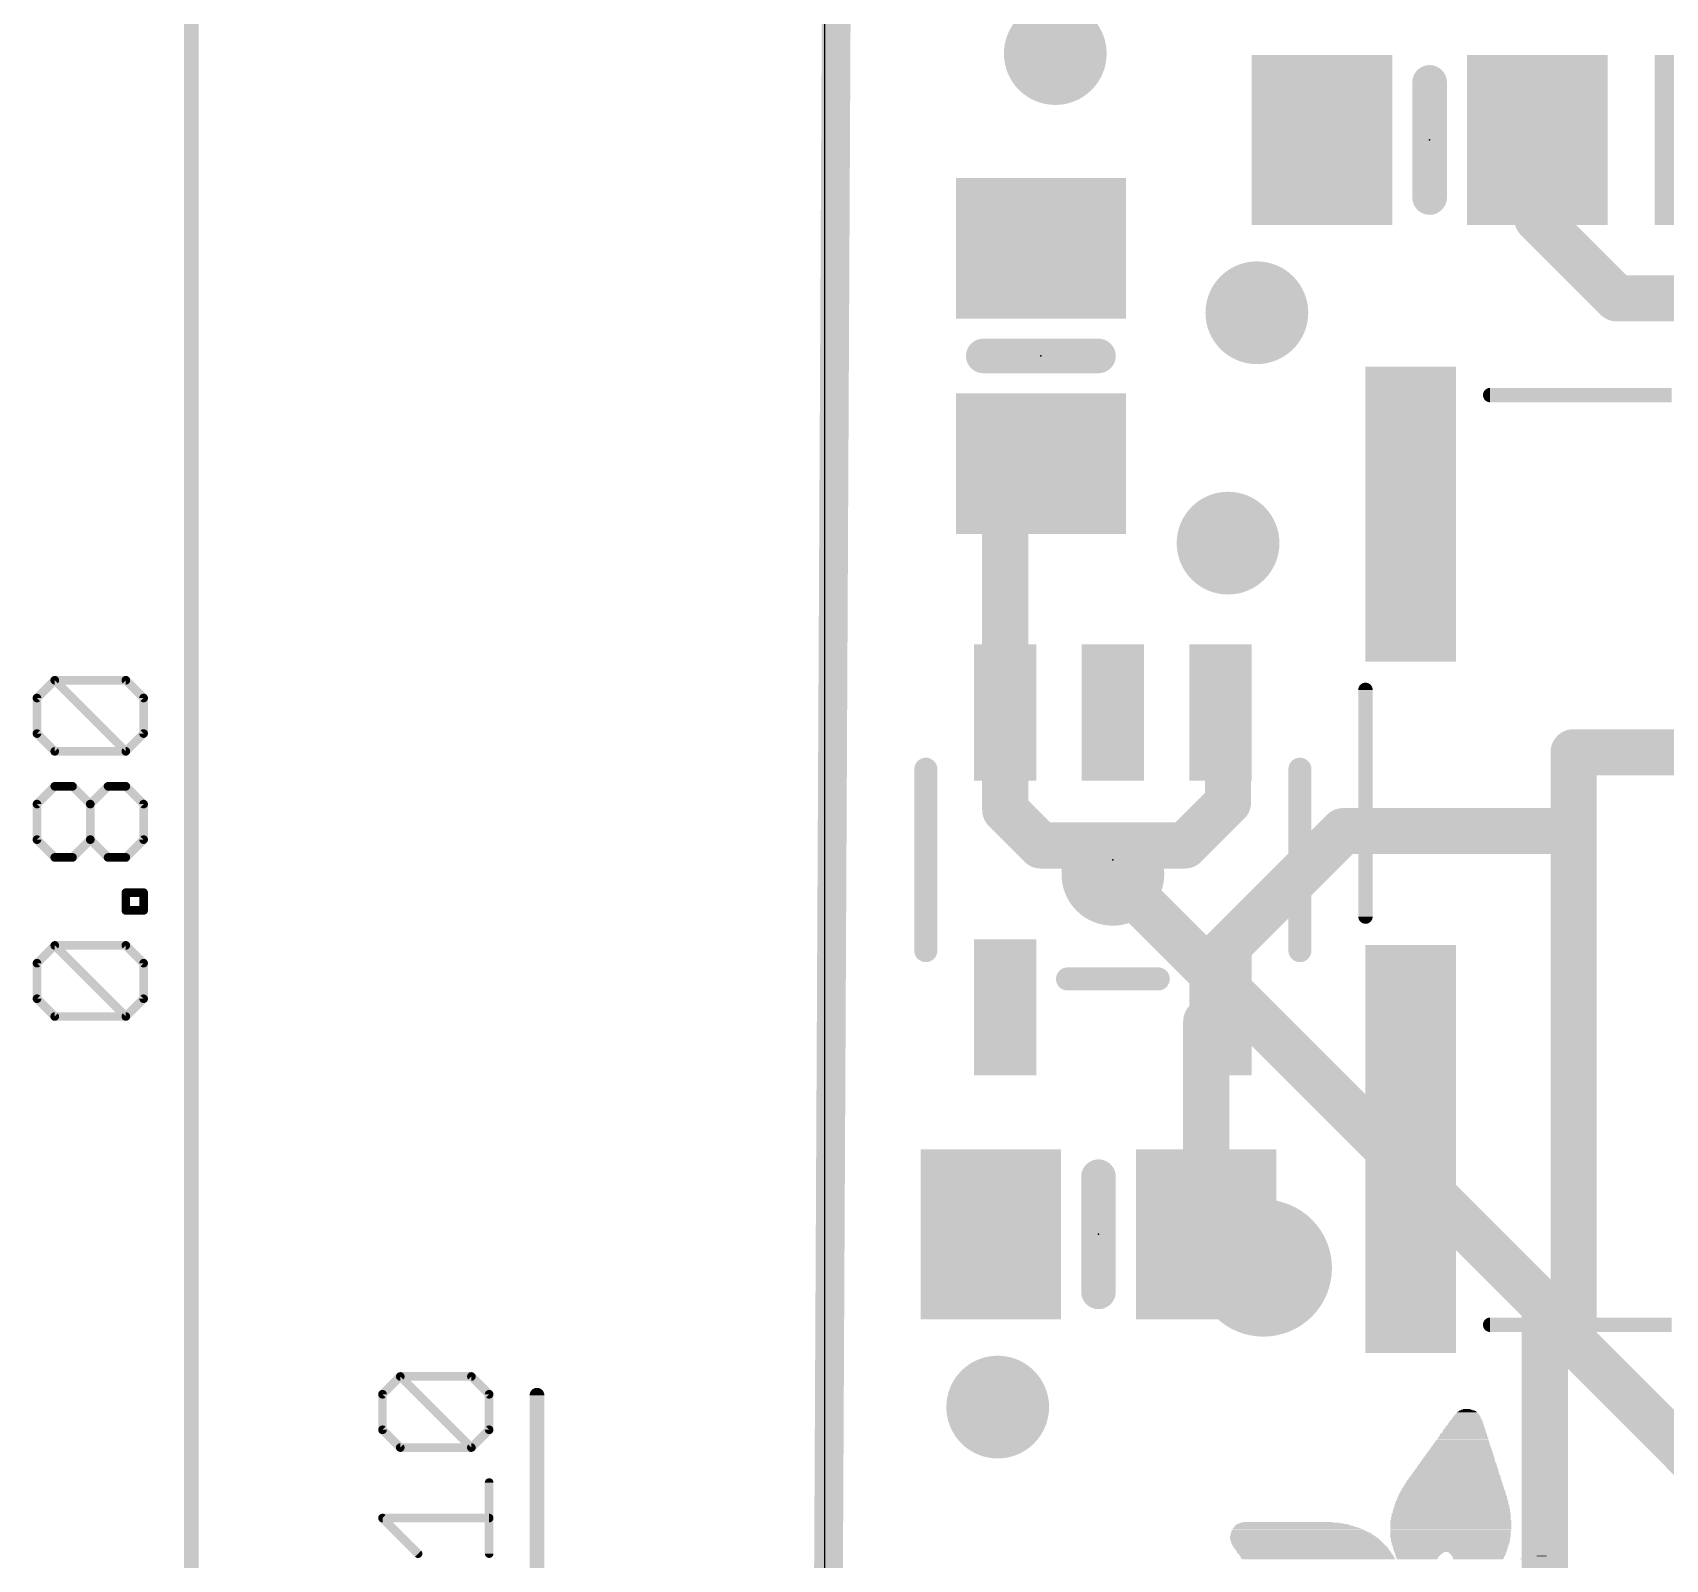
# Model space of a CAD drawing. Extents: x -11.3 to 33.8, y -5.3 to 37.8.
# Drawn here: x -6.99 to 7.41, y 6.53 to 20 of the extents above; entities that cross this region are included whole.
import ezdxf

# ---------------------------------------------------------------- set-up
doc = ezdxf.new("R2010")
doc.units = 0
for name, color, linetype in [('1', 12, 'CONTINUOUS'), ('16', 132, 'CONTINUOUS'), ('18', 110, 'CONTINUOUS'), ('20', 53, 'CONTINUOUS'), ('21', 40, 'CONTINUOUS'), ('23', 53, 'CONTINUOUS')]:
    doc.layers.add(name, color=color, linetype=linetype)

# ---------------------------------------------------------------- blocks, each defined once
blk = doc.blocks.new('RECT')
blk.add_solid([(-0.5, -0.5), (0.5, -0.5), (-0.5, 0.5), (0.5, 0.5)])
blk = doc.blocks.new('ROUNDV')
at = {"const_width": 0.5}
blk.add_lwpolyline([(0, -0.25, 1), (0, 0.25, 1), (0, -0.25)], format="xyb", dxfattribs=at)

msp = doc.modelspace()

# ---------------------------------------------------------------- linework, layer by layer
at = {"layer": '1'}
for points, const_width in [([(0, 0), (0.127, 25.781)], 0.254), ([(6.284, 19.05), (6.284, 18.354)], 0.4064), ([(6.284, 18.354), (6.985, 17.653)], 0.4064), ([(6.985, 17.653), (9.017, 17.653)], 0.4064), ([(1.59, 15.88), (1.905, 16.195)], 0.4064), ([(1.59, 14.0001), (1.59, 15.88)], 0.4064), ([(1.59, 14.0001), (1.59, 13.142)], 0.4064), ([(3.556, 13.9341), (3.49, 14.0001)], 0.4064), ([(3.556, 13.208), (3.556, 13.9341)], 0.4064), ([(6.604, 13.65), (7.94, 13.65)], 0.4064), ([(6.604, 12.954), (6.604, 13.65)], 0.4064), ([(3.175, 12.827), (3.556, 13.208)], 0.4064), ([(1.59, 13.142), (1.905, 12.827)], 0.4064), ([(3.49, 11.872), (4.572, 12.954)], 0.4064), ([(4.572, 12.954), (6.604, 12.954)], 0.4064), ([(6.604, 8.448), (6.604, 12.954)], 0.4064), ([(1.905, 12.827), (2.794, 12.827)], 0.4064), ([(2.794, 12.827), (2.54, 12.573)], 0.4064), ([(3.175, 12.827), (2.794, 12.827)], 0.4064), ([(3.49, 11.3999), (3.49, 11.872)], 0.4064), ([(3.49, 11.3999), (3.363, 11.2729)], 0.4064), ([(3.363, 11.2729), (3.363, 9.398)], 0.4064), ([(8.194, 6.858), (6.604, 8.448)], 0.4064)]:
    msp.add_lwpolyline(points, dxfattribs=dict(at, const_width=const_width))
at = {"layer": '1', "const_width": 0.2032}
for points in [[(6.3856, 19.05, 1), (6.1824, 19.05)], [(6.1824, 18.354, 1), (6.3856, 18.354)], [(6.3558, 18.4258, 1), (6.2122, 18.2822)], [(6.985, 17.7546, 1), (6.985, 17.5514)], [(6.9132, 17.5812, 1), (7.0568, 17.7248)], [(1.9768, 16.1232, 1), (1.8332, 16.2668)], [(1.6916, 15.88, 1), (1.4884, 15.88)], [(1.5182, 15.9518, 1), (1.6618, 15.8082)], [(1.6916, 14.0001, 1), (1.4884, 14.0001)], [(3.5618, 14.0719, 1), (3.4182, 13.9283)], [(3.6576, 13.9341, 1), (3.4544, 13.9341)], [(1.4884, 14.0001, 1), (1.6916, 14.0001)], [(3.4842, 13.8623, 1), (3.6278, 14.0059)], [(6.604, 13.7516, 1), (6.604, 13.5484)], [(6.7056, 13.65, 1), (6.5024, 13.65)], [(3.6278, 13.1362, 1), (3.4842, 13.2798)], [(1.6618, 13.2138, 1), (1.5182, 13.0702)], [(3.4544, 13.208, 1), (3.6576, 13.208)], [(1.4884, 13.142, 1), (1.6916, 13.142)], [(4.572, 13.0556, 1), (4.572, 12.8524)], [(4.6438, 12.8822, 1), (4.5002, 13.0258)], [(6.7056, 12.954, 1), (6.5024, 12.954)], [(6.604, 12.8524, 1), (6.604, 13.0556)], [(1.905, 12.9286, 1), (1.905, 12.7254)], [(1.8332, 12.7552, 1), (1.9768, 12.8988)], [(2.794, 12.9286, 1), (2.794, 12.7254)], [(2.8658, 12.7552, 1), (2.7222, 12.8988)], [(2.794, 12.7254, 1), (2.794, 12.9286)], [(3.1032, 12.8988, 1), (3.2468, 12.7552)], [(3.175, 12.7254, 1), (3.175, 12.9286)], [(6.5024, 12.954, 1), (6.7056, 12.954)], [(2.4682, 12.6448, 1), (2.6118, 12.5012)], [(3.5916, 11.872, 1), (3.3884, 11.872)], [(3.4182, 11.9438, 1), (3.5618, 11.8002)], [(3.5618, 11.3281, 1), (3.4182, 11.4717)], [(3.4646, 11.2729, 1), (3.2614, 11.2729)], [(3.2912, 11.3447, 1), (3.4348, 11.2011)], [(3.3884, 11.3999, 1), (3.5916, 11.3999)], [(3.2614, 9.398, 1), (3.4646, 9.398)], [(6.6758, 8.5198, 1), (6.5322, 8.3762)], [(6.5024, 8.448, 1), (6.7056, 8.448)]]:
    msp.add_lwpolyline(points, format="xyb", dxfattribs=at)
at = {"layer": '16'}
for points, const_width in [([(0, 0), (0.127, 25.781)], 0.254), ([(2.54, 12.573), (6.35, 8.763)], 0.4064), ([(6.35, 8.763), (6.35, 2.54)], 0.4064)]:
    msp.add_lwpolyline(points, dxfattribs=dict(at, const_width=const_width))
at = {"layer": '16', "const_width": 0.2032}
for points in [[(2.6118, 12.6448, 1), (2.4682, 12.5012)], [(6.4516, 8.763, 1), (6.2484, 8.763)], [(6.2782, 8.6912, 1), (6.4218, 8.8348)]]:
    msp.add_lwpolyline(points, format="xyb", dxfattribs=at)
at = {"layer": '20'}
msp.add_line((0, 2.54), (0, 22.86), dxfattribs=at)
for points, const_width in [([(-5.588, 2.605), (-5.588, 22.795)], 0.13), ([(-6.9507, 14.128), (-6.7939, 14.2848)], 0.0762), ([(-6.7939, 14.2848), (-6.1669, 14.2848)], 0.0762), ([(-6.1669, 13.6577), (-6.7939, 14.2848)], 0.0762), ([(-6.1669, 14.2848), (-6.0101, 14.128)], 0.0762), ([(-6.9507, 13.8145), (-6.9507, 14.128)], 0.0762), ([(-6.0101, 14.128), (-6.0101, 13.8145)], 0.0762), ([(-6.7939, 13.6577), (-6.9507, 13.8145)], 0.0762), ([(-6.0101, 13.8145), (-6.1669, 13.6577)], 0.0762), ([(-6.1669, 13.6577), (-6.7939, 13.6577)], 0.0762), ([(-6.9507, 13.1925), (-6.7939, 13.3492)], 0.0762), ([(-6.7939, 13.3492), (-6.6372, 13.3492)], 0.0762), ([(-6.6372, 13.3492), (-6.4804, 13.1925)], 0.0762), ([(-6.4804, 13.1925), (-6.3236, 13.3492)], 0.0762), ([(-6.3236, 13.3492), (-6.1669, 13.3492)], 0.0762), ([(-6.1669, 13.3492), (-6.0101, 13.1925)], 0.0762), ([(-6.9507, 12.8789), (-6.9507, 13.1925)], 0.0762), ([(-6.4804, 12.8789), (-6.4804, 13.1925)], 0.0762), ([(-6.0101, 13.1925), (-6.0101, 12.8789)], 0.0762), ([(-6.7939, 12.7222), (-6.9507, 12.8789)], 0.0762), ([(-6.4804, 12.8789), (-6.6372, 12.7222)], 0.0762), ([(-6.3236, 12.7222), (-6.4804, 12.8789)], 0.0762), ([(-6.0101, 12.8789), (-6.1669, 12.7222)], 0.0762), ([(-6.6372, 12.7222), (-6.7939, 12.7222)], 0.0762), ([(-6.1669, 12.7222), (-6.3236, 12.7222)], 0.0762), ([(-6.1669, 12.2544), (-6.1669, 12.4112)], 0.0762), ([(-6.1669, 12.4112), (-6.0101, 12.4112)], 0.0762), ([(-6.0101, 12.4112), (-6.0101, 12.2544)], 0.0762), ([(-6.0101, 12.2544), (-6.1669, 12.2544)], 0.0762), ([(-6.9507, 11.7892), (-6.7939, 11.946)], 0.0762), ([(-6.7939, 11.946), (-6.1669, 11.946)], 0.0762), ([(-6.1669, 11.3189), (-6.7939, 11.946)], 0.0762), ([(-6.1669, 11.946), (-6.0101, 11.7892)], 0.0762), ([(-6.9507, 11.4757), (-6.9507, 11.7892)], 0.0762), ([(-6.0101, 11.7892), (-6.0101, 11.4757)], 0.0762), ([(-6.7939, 11.3189), (-6.9507, 11.4757)], 0.0762), ([(-6.0101, 11.4757), (-6.1669, 11.3189)], 0.0762), ([(-6.1669, 11.3189), (-6.7939, 11.3189)], 0.0762), ([(-3.9027, 7.9872), (-3.7459, 8.144)], 0.0762), ([(-3.7459, 8.144), (-3.1189, 8.144)], 0.0762), ([(-3.1189, 7.5169), (-3.7459, 8.144)], 0.0762), ([(-3.1189, 8.144), (-2.9621, 7.9872)], 0.0762), ([(-3.9027, 7.6737), (-3.9027, 7.9872)], 0.0762), ([(-2.9621, 7.9872), (-2.9621, 7.6737)], 0.0762), ([(-2.54, 2.605), (-2.54, 7.9784)], 0.13), ([(-3.7459, 7.5169), (-3.9027, 7.6737)], 0.0762), ([(-2.9621, 7.6737), (-3.1189, 7.5169)], 0.0762), ([(-3.1189, 7.5169), (-3.7459, 7.5169)], 0.0762), ([(-2.9621, 6.5814), (-2.9621, 7.2084)], 0.0762), ([(-3.5892, 6.5814), (-3.9027, 6.8949)], 0.0762), ([(-3.9027, 6.8949), (-2.9621, 6.8949)], 0.0762)]:
    msp.add_lwpolyline(points, dxfattribs=dict(at, const_width=const_width))
for points, const_width in [([(-6.7939, 14.3038, 1), (-6.7939, 14.2657)], 0.0381), ([(-6.7805, 14.2982, 1), (-6.8074, 14.2713)], 0.0381), ([(-6.7805, 14.2713, 1), (-6.8074, 14.2982)], 0.0381), ([(-6.1534, 14.2982, 1), (-6.1803, 14.2713)], 0.0381), ([(-6.1669, 14.2657, 1), (-6.1669, 14.3038)], 0.0381), ([(-6.9317, 14.128, 1), (-6.9698, 14.128)], 0.0381), ([(-6.9642, 14.1415, 1), (-6.9372, 14.1145)], 0.0381), ([(-5.9911, 14.128, 1), (-6.0292, 14.128)], 0.0381), ([(-6.0236, 14.1145, 1), (-5.9966, 14.1415)], 0.0381), ([(-6.9698, 13.8145, 1), (-6.9317, 13.8145)], 0.0381), ([(-6.9372, 13.8279, 1), (-6.9642, 13.801)], 0.0381), ([(-6.0292, 13.8145, 1), (-5.9911, 13.8145)], 0.0381), ([(-5.9966, 13.801, 1), (-6.0236, 13.8279)], 0.0381), ([(-6.7939, 13.6767, 1), (-6.7939, 13.6386)], 0.0381), ([(-6.8074, 13.6442, 1), (-6.7805, 13.6712)], 0.0381), ([(-6.1803, 13.6712, 1), (-6.1534, 13.6442)], 0.0381), ([(-6.1803, 13.6442, 1), (-6.1534, 13.6712)], 0.0381), ([(-6.1669, 13.6386, 1), (-6.1669, 13.6767)], 0.0381), ([(-6.7939, 13.3683, 1), (-6.7939, 13.3302)], 0.0381), ([(-6.7805, 13.3358, 1), (-6.8074, 13.3627)], 0.0381), ([(-6.6237, 13.3627, 1), (-6.6506, 13.3358)], 0.0381), ([(-6.6372, 13.3302, 1), (-6.6372, 13.3683)], 0.0381), ([(-6.3236, 13.3683, 1), (-6.3236, 13.3302)], 0.0381), ([(-6.3102, 13.3358, 1), (-6.3371, 13.3627)], 0.0381), ([(-6.1534, 13.3627, 1), (-6.1803, 13.3358)], 0.0381), ([(-6.1669, 13.3302, 1), (-6.1669, 13.3683)], 0.0381), ([(-6.9317, 13.1925, 1), (-6.9698, 13.1925)], 0.0381), ([(-6.9642, 13.2059, 1), (-6.9372, 13.179)], 0.0381), ([(-6.4614, 13.1925, 1), (-6.4995, 13.1925)], 0.0381), ([(-6.4939, 13.2059, 1), (-6.4669, 13.179)], 0.0381), ([(-6.4939, 13.179, 1), (-6.4669, 13.2059)], 0.0381), ([(-5.9911, 13.1925, 1), (-6.0292, 13.1925)], 0.0381), ([(-6.0236, 13.179, 1), (-5.9966, 13.2059)], 0.0381), ([(-6.9698, 12.8789, 1), (-6.9317, 12.8789)], 0.0381), ([(-6.9372, 12.8924, 1), (-6.9642, 12.8655)], 0.0381), ([(-6.4995, 12.8789, 1), (-6.4614, 12.8789)], 0.0381), ([(-6.4669, 12.8924, 1), (-6.4939, 12.8655)], 0.0381), ([(-6.4669, 12.8655, 1), (-6.4939, 12.8924)], 0.0381), ([(-6.0292, 12.8789, 1), (-5.9911, 12.8789)], 0.0381), ([(-5.9966, 12.8655, 1), (-6.0236, 12.8924)], 0.0381), ([(-6.7939, 12.7412, 1), (-6.7939, 12.7031)], 0.0381), ([(-6.8074, 12.7087, 1), (-6.7805, 12.7356)], 0.0381), ([(-6.6506, 12.7356, 1), (-6.6237, 12.7087)], 0.0381), ([(-6.6372, 12.7031, 1), (-6.6372, 12.7412)], 0.0381), ([(-6.3236, 12.7412, 1), (-6.3236, 12.7031)], 0.0381), ([(-6.3371, 12.7087, 1), (-6.3102, 12.7356)], 0.0381), ([(-6.1803, 12.7356, 1), (-6.1534, 12.7087)], 0.0381), ([(-6.1669, 12.7031, 1), (-6.1669, 12.7412)], 0.0381), ([(-6.1478, 12.4112, 1), (-6.1859, 12.4112)], 0.0381), ([(-6.1669, 12.4302, 1), (-6.1669, 12.3921)], 0.0381), ([(-5.9911, 12.4112, 1), (-6.0292, 12.4112)], 0.0381), ([(-6.0101, 12.3921, 1), (-6.0101, 12.4302)], 0.0381), ([(-6.1669, 12.2735, 1), (-6.1669, 12.2354)], 0.0381), ([(-6.1859, 12.2544, 1), (-6.1478, 12.2544)], 0.0381), ([(-6.0292, 12.2544, 1), (-5.9911, 12.2544)], 0.0381), ([(-6.0101, 12.2354, 1), (-6.0101, 12.2735)], 0.0381), ([(-6.7939, 11.965, 1), (-6.7939, 11.9269)], 0.0381), ([(-6.7805, 11.9594, 1), (-6.8074, 11.9325)], 0.0381), ([(-6.7805, 11.9325, 1), (-6.8074, 11.9594)], 0.0381), ([(-6.1534, 11.9594, 1), (-6.1803, 11.9325)], 0.0381), ([(-6.1669, 11.9269, 1), (-6.1669, 11.965)], 0.0381), ([(-6.9317, 11.7892, 1), (-6.9698, 11.7892)], 0.0381), ([(-6.9642, 11.8027, 1), (-6.9372, 11.7757)], 0.0381), ([(-5.9911, 11.7892, 1), (-6.0292, 11.7892)], 0.0381), ([(-6.0236, 11.7757, 1), (-5.9966, 11.8027)], 0.0381), ([(-6.9698, 11.4757, 1), (-6.9317, 11.4757)], 0.0381), ([(-6.9372, 11.4891, 1), (-6.9642, 11.4622)], 0.0381), ([(-6.0292, 11.4757, 1), (-5.9911, 11.4757)], 0.0381), ([(-5.9966, 11.4622, 1), (-6.0236, 11.4891)], 0.0381), ([(-6.7939, 11.3379, 1), (-6.7939, 11.2998)], 0.0381), ([(-6.8074, 11.3054, 1), (-6.7805, 11.3324)], 0.0381), ([(-6.1803, 11.3324, 1), (-6.1534, 11.3054)], 0.0381), ([(-6.1803, 11.3054, 1), (-6.1534, 11.3324)], 0.0381), ([(-6.1669, 11.2998, 1), (-6.1669, 11.3379)], 0.0381), ([(-3.7459, 8.163, 1), (-3.7459, 8.1249)], 0.0381), ([(-3.7325, 8.1574, 1), (-3.7594, 8.1305)], 0.0381), ([(-3.7325, 8.1305, 1), (-3.7594, 8.1574)], 0.0381), ([(-3.1054, 8.1574, 1), (-3.1323, 8.1305)], 0.0381), ([(-3.1189, 8.1249, 1), (-3.1189, 8.163)], 0.0381), ([(-3.8837, 7.9872, 1), (-3.9218, 7.9872)], 0.0381), ([(-3.9162, 8.0007, 1), (-3.8892, 7.9737)], 0.0381), ([(-2.943, 7.9872, 1), (-2.9811, 7.9872)], 0.0381), ([(-2.9756, 7.9737, 1), (-2.9486, 8.0007)], 0.0381), ([(-2.5075, 7.9784, 1), (-2.5725, 7.9784)], 0.065), ([(-3.9218, 7.6737, 1), (-3.8837, 7.6737)], 0.0381), ([(-3.8892, 7.6871, 1), (-3.9162, 7.6602)], 0.0381), ([(-2.9811, 7.6737, 1), (-2.943, 7.6737)], 0.0381), ([(-2.9486, 7.6602, 1), (-2.9756, 7.6871)], 0.0381), ([(-3.7459, 7.5359, 1), (-3.7459, 7.4978)], 0.0381), ([(-3.7594, 7.5034, 1), (-3.7325, 7.5304)], 0.0381), ([(-3.1323, 7.5304, 1), (-3.1054, 7.5034)], 0.0381), ([(-3.1323, 7.5034, 1), (-3.1054, 7.5304)], 0.0381), ([(-3.1189, 7.4978, 1), (-3.1189, 7.5359)], 0.0381), ([(-2.943, 7.2084, 1), (-2.9811, 7.2084)], 0.0381), ([(-3.8892, 6.9084, 1), (-3.9162, 6.8814)], 0.0381), ([(-3.9027, 6.914, 1), (-3.9027, 6.8759)], 0.0381), ([(-2.9621, 6.8759, 1), (-2.9621, 6.914)], 0.0381), ([(-3.6026, 6.5679, 1), (-3.5757, 6.5948)], 0.0381), ([(-2.9811, 6.5814, 1), (-2.943, 6.5814)], 0.0381)]:
    msp.add_lwpolyline(points, format="xyb", dxfattribs=dict(at, const_width=const_width))
at = {"layer": '21'}
for points, const_width in [([(5.334, 18.542), (5.334, 19.558)], 0.3048), ([(2.413, 17.145), (1.397, 17.145)], 0.3048), ([(5.868, 16.8), (7.468, 16.8)], 0.127), ([(4.768, 12.2), (4.768, 14.2)], 0.127), ([(0.89, 11.9), (0.89, 13.5)], 0.2032), ([(4.19, 11.9), (4.19, 13.5)], 0.2032), ([(2.94, 11.65), (2.14, 11.65)], 0.2032), ([(2.413, 8.89), (2.413, 9.906)], 0.3048), ([(5.868, 8.6), (7.468, 8.6)], 0.127)]:
    msp.add_lwpolyline(points, dxfattribs=dict(at, const_width=const_width))
for points, const_width in [([(5.4102, 19.558, 1), (5.2578, 19.558)], 0.1524), ([(5.2578, 18.542, 1), (5.4102, 18.542)], 0.1524), ([(1.397, 17.2212, 1), (1.397, 17.0688)], 0.1524), ([(2.413, 17.0688, 1), (2.413, 17.2212)], 0.1524), ([(5.868, 16.8317, 1), (5.868, 16.7683)], 0.0635), ([(4.7997, 14.2, 1), (4.7363, 14.2)], 0.0635), ([(0.9408, 13.5, 1), (0.8392, 13.5)], 0.1016), ([(4.2408, 13.5, 1), (4.1392, 13.5)], 0.1016), ([(4.7363, 12.2, 1), (4.7997, 12.2)], 0.0635), ([(0.8392, 11.9, 1), (0.9408, 11.9)], 0.1016), ([(4.1392, 11.9, 1), (4.2408, 11.9)], 0.1016), ([(2.14, 11.7008, 1), (2.14, 11.5992)], 0.1016), ([(2.94, 11.5992, 1), (2.94, 11.7008)], 0.1016), ([(2.4892, 9.906, 1), (2.3368, 9.906)], 0.1524), ([(3.868, 8.8, 1), (3.868, 9.4, 1), (3.868, 8.8)], 0.6096), ([(2.3368, 8.89, 1), (2.4892, 8.89)], 0.1524), ([(5.868, 8.6318, 1), (5.868, 8.5682)], 0.0635)]:
    msp.add_lwpolyline(points, format="xyb", dxfattribs=dict(at, const_width=const_width))
at = {"layer": '23'}
for p in [(5.334, 19.05), (1.905, 17.145), (2.54, 12.7), (2.413, 9.398)]:
    msp.add_point(p, dxfattribs=at)

# ---------------------------------------------------------------- block references
at = {"layer": '1'}
for p, xscale, yscale, rotation in [((4.384, 19.05), 1.24, 1.5, 180), ((6.284, 19.05), 1.24, 1.5, 180), ((1.905, 18.095), 1.24, 1.5, 270), ((5.168, 15.75), 2.6, 0.8, 90), ((1.905, 16.195), 1.24, 1.5, 270), ((1.59, 14.0001), 0.55, 1.2, 180), ((2.54, 14.0001), 0.55, 1.2, 180), ((3.49, 14.0001), 0.55, 1.2, 180), ((1.59, 11.3999), 0.55, 1.2, 180), ((3.49, 11.3999), 0.55, 1.2, 180), ((5.168, 10.15), 3.6, 0.8, 90), ((1.463, 9.398), 1.24, 1.5, 180), ((3.363, 9.398), 1.24, 1.5, 180)]:
    msp.add_blockref('RECT', p, dxfattribs=dict(at, xscale=xscale, yscale=yscale, rotation=rotation))
at = {"layer": '1', "xscale": 1.24, "yscale": 1.5}
msp.add_blockref('RECT', (7.94, 19.05), dxfattribs=at)
at = {"layer": '18', "xscale": 0.9064, "yscale": 0.9064}
for p in [(2.032, 19.812), (2.032, 19.812), (3.81, 17.526), (3.81, 17.526), (3.556, 15.494), (3.556, 15.494), (2.54, 12.573), (2.54, 12.573), (1.524, 7.874), (1.524, 7.874)]:
    msp.add_blockref('ROUNDV', p, dxfattribs=at)
at = {"layer": '21'}
for p, xscale, yscale in [((5.661, 7.7788), 0.254, 0.0063), ((5.6611, 7.7851), 0.2413, 0.0064), ((5.6642, 7.7915), 0.235, 0.0063), ((5.6642, 7.8042), 0.2222, 0.0063), ((5.6642, 7.7978), 0.2222, 0.0064), ((5.6642, 7.8105), 0.2096, 0.0064), ((5.6642, 7.8169), 0.1968, 0.0063), ((5.6642, 7.8232), 0.1842, 0.0064), ((5.6642, 7.8296), 0.1714, 0.0063), ((5.6674, 7.8359), 0.1524, 0.0064), ((5.6642, 7.8422), 0.1334, 0.0063), ((5.661, 7.8486), 0.1016, 0.0064), ((5.6611, 7.855), 0.0635, 0.0063), ((5.6325, 7.6327), 0.4127, 0.0064), ((5.6356, 7.6391), 0.4064, 0.0063), ((5.6357, 7.6454), 0.3937, 0.0064), ((5.6388, 7.6581), 0.3874, 0.0064), ((5.6388, 7.6518), 0.3874, 0.0063), ((5.6388, 7.6645), 0.3746, 0.0063), ((5.642, 7.6772), 0.3683, 0.0063), ((5.642, 7.6708), 0.3683, 0.0064), ((5.642, 7.6835), 0.3556, 0.0064), ((5.6452, 7.6899), 0.3493, 0.0063), ((5.6484, 7.6962), 0.3429, 0.0064), ((5.6452, 7.7026), 0.3365, 0.0063), ((5.6483, 7.7089), 0.3302, 0.0064), ((5.6515, 7.7153), 0.3238, 0.0063), ((5.6515, 7.728), 0.3112, 0.0063), ((5.6515, 7.7216), 0.3112, 0.0064), ((5.6547, 7.7343), 0.3048, 0.0064), ((5.6547, 7.747), 0.2921, 0.0064), ((5.6547, 7.7407), 0.2921, 0.0063), ((5.6579, 7.7534), 0.2857, 0.0063), ((5.6579, 7.7597), 0.2731, 0.0064), ((5.6579, 7.7724), 0.2603, 0.0064), ((5.6611, 7.7661), 0.2667, 0.0063), ((5.6039, 7.4867), 0.5588, 0.0063), ((5.6071, 7.4994), 0.5525, 0.0063), ((5.6071, 7.493), 0.5525, 0.0064), ((5.6071, 7.5057), 0.5397, 0.0064), ((5.6102, 7.5121), 0.5334, 0.0063), ((5.6103, 7.5248), 0.5207, 0.0063), ((5.6134, 7.5184), 0.527, 0.0064), ((5.6134, 7.5311), 0.5144, 0.0064), ((5.6134, 7.5438), 0.5016, 0.0064), ((5.6166, 7.5375), 0.508, 0.0063), ((5.6166, 7.5502), 0.4953, 0.0063), ((5.6198, 7.5565), 0.4889, 0.0064), ((5.6198, 7.5692), 0.4763, 0.0064), ((5.6198, 7.5629), 0.4763, 0.0063), ((5.623, 7.5756), 0.4699, 0.0063), ((5.6229, 7.5819), 0.4572, 0.0064), ((5.6261, 7.5946), 0.4508, 0.0064), ((5.6261, 7.5883), 0.4508, 0.0063), ((5.6292, 7.601), 0.4445, 0.0063), ((5.6293, 7.6137), 0.4318, 0.0063), ((5.6293, 7.6073), 0.4318, 0.0064), ((5.6292, 7.62), 0.4191, 0.0064), ((5.6325, 7.6264), 0.4127, 0.0063), ((5.5753, 7.347), 0.7048, 0.0063), ((5.5785, 7.3533), 0.6985, 0.0064), ((5.5785, 7.366), 0.6858, 0.0064), ((5.5817, 7.3597), 0.6921, 0.0063), ((5.5817, 7.3723), 0.6795, 0.0063), ((5.5817, 7.3851), 0.6667, 0.0063), ((5.5849, 7.3787), 0.6731, 0.0064), ((5.5848, 7.3914), 0.6604, 0.0064), ((5.588, 7.3978), 0.654, 0.0063), ((5.588, 7.4104), 0.6414, 0.0063), ((5.588, 7.4041), 0.6414, 0.0064), ((5.5912, 7.4168), 0.635, 0.0064), ((5.5911, 7.4295), 0.6223, 0.0064), ((5.5944, 7.4232), 0.6287, 0.0063), ((5.5944, 7.4359), 0.6159, 0.0063), ((5.5975, 7.4422), 0.6096, 0.0064), ((5.5976, 7.4549), 0.5969, 0.0064), ((5.5976, 7.4486), 0.5969, 0.0063), ((5.6007, 7.4613), 0.5906, 0.0063), ((5.6007, 7.4676), 0.5778, 0.0064), ((5.6039, 7.4803), 0.5715, 0.0064), ((5.6039, 7.474), 0.5715, 0.0063), ((5.5499, 7.2009), 0.8572, 0.0064), ((5.5468, 7.2073), 0.8509, 0.0063), ((5.5499, 7.2136), 0.8446, 0.0064), ((5.5499, 7.2263), 0.8318, 0.0064), ((5.5531, 7.22), 0.8382, 0.0063), ((5.5531, 7.2327), 0.8255, 0.0063), ((5.5563, 7.239), 0.8191, 0.0064), ((5.5563, 7.2517), 0.8065, 0.0064), ((5.5563, 7.2454), 0.8065, 0.0063), ((5.5595, 7.2581), 0.8001, 0.0063), ((5.5626, 7.2644), 0.7938, 0.0064), ((5.5626, 7.2771), 0.781, 0.0064), ((5.5626, 7.2708), 0.781, 0.0063), ((5.5626, 7.2835), 0.7684, 0.0063), ((5.5658, 7.2961), 0.762, 0.0063), ((5.5658, 7.2898), 0.762, 0.0064), ((5.569, 7.3025), 0.7557, 0.0064), ((5.569, 7.3089), 0.7429, 0.0063), ((5.5721, 7.3216), 0.7366, 0.0063), ((5.5721, 7.3152), 0.7366, 0.0064), ((5.5722, 7.3279), 0.7239, 0.0064), ((5.5753, 7.3342), 0.7176, 0.0063), ((5.5785, 7.3406), 0.7112, 0.0064), ((5.5309, 7.0676), 0.9715, 0.0063), ((5.5341, 7.0612), 0.9779, 0.0064), ((5.5341, 7.0549), 0.9779, 0.0063), ((5.534, 7.0803), 0.9652, 0.0063), ((5.534, 7.0739), 0.9652, 0.0064), ((5.5341, 7.093), 0.9525, 0.0063), ((5.5372, 7.0866), 0.9588, 0.0064), ((5.534, 7.1057), 0.9398, 0.0063), ((5.5372, 7.0993), 0.9462, 0.0064), ((5.5372, 7.1184), 0.9334, 0.0063), ((5.5372, 7.112), 0.9334, 0.0064), ((5.5372, 7.1311), 0.9208, 0.0063), ((5.5404, 7.1247), 0.9271, 0.0064), ((5.5404, 7.1438), 0.9144, 0.0063), ((5.5404, 7.1374), 0.9144, 0.0064), ((5.5404, 7.1565), 0.9017, 0.0063), ((5.5404, 7.1501), 0.9017, 0.0064), ((5.5436, 7.1628), 0.8953, 0.0064), ((5.5436, 7.1755), 0.8827, 0.0064), ((5.5436, 7.1692), 0.8827, 0.0063), ((5.5468, 7.1819), 0.8763, 0.0063), ((5.5467, 7.1946), 0.8636, 0.0063), ((5.5467, 7.1882), 0.8636, 0.0064), ((5.5245, 6.9342), 1.0478, 0.0064), ((5.5245, 6.9279), 1.0478, 0.0063), ((5.5245, 6.9215), 1.0478, 0.0064), ((5.5245, 6.9152), 1.0478, 0.0063), ((5.5245, 6.9596), 1.035, 0.0064), ((5.5245, 6.9533), 1.035, 0.0063), ((5.5245, 6.9469), 1.035, 0.0064), ((5.5277, 6.9405), 1.0414, 0.0063), ((5.5277, 6.9787), 1.0287, 0.0063), ((5.5277, 6.9723), 1.0287, 0.0064), ((5.5277, 6.966), 1.0287, 0.0063), ((5.5277, 6.9977), 1.016, 0.0064), ((5.5277, 6.9914), 1.016, 0.0063), ((5.5277, 6.985), 1.016, 0.0064), ((5.5309, 7.0104), 1.0097, 0.0064), ((5.5309, 7.0041), 1.0097, 0.0063), ((5.5277, 7.0168), 1.0033, 0.0063), ((5.5309, 7.0358), 0.9969, 0.0064), ((5.5309, 7.0295), 0.9969, 0.0063), ((5.5309, 7.0231), 0.9969, 0.0064), ((5.534, 7.0422), 0.9906, 0.0063), ((5.5309, 7.0485), 0.9843, 0.0064), ((4.1783, 6.7818), 1.1874, 0.0064), ((4.191, 6.7691), 1.2128, 0.0064), ((4.1847, 6.7755), 1.2001, 0.0063), ((4.1751, 6.7881), 1.1684, 0.0063), ((4.1624, 6.8009), 1.1303, 0.0063), ((4.1719, 6.7945), 1.1493, 0.0064), ((4.1593, 6.8072), 1.1113, 0.0064), ((4.1434, 6.8199), 1.0668, 0.0064), ((4.1529, 6.8136), 1.0858, 0.0063), ((4.137, 6.8262), 1.0414, 0.0063), ((4.1275, 6.8326), 1.0096, 0.0064), ((4.1212, 6.839), 0.9715, 0.0063), ((4.1117, 6.8453), 0.9271, 0.0064), ((4.099, 6.8517), 0.8763, 0.0063), ((4.0831, 6.858), 0.7937, 0.0064), ((5.5213, 6.8707), 1.0668, 0.0064), ((5.5213, 6.8643), 1.0668, 0.0063), ((5.5213, 6.858), 1.0668, 0.0064), ((5.5213, 6.8517), 1.0668, 0.0063), ((5.5213, 6.8453), 1.0668, 0.0064), ((5.5213, 6.839), 1.0668, 0.0063), ((5.5213, 6.8326), 1.0668, 0.0064), ((5.5213, 6.8262), 1.0668, 0.0063), ((5.5213, 6.8199), 1.0668, 0.0064), ((5.5213, 6.8136), 1.0668, 0.0063), ((5.5213, 6.8072), 1.0668, 0.0064), ((5.5213, 6.8009), 1.0668, 0.0063), ((5.5213, 6.7945), 1.0668, 0.0064), ((5.5213, 6.7881), 1.0668, 0.0063), ((5.5182, 6.7818), 1.0605, 0.0064), ((5.5182, 6.7755), 1.0605, 0.0063), ((5.5182, 6.7691), 1.0605, 0.0064), ((5.5213, 6.9024), 1.0541, 0.0063), ((5.5213, 6.8961), 1.0541, 0.0064), ((5.5213, 6.8898), 1.0541, 0.0063), ((5.5213, 6.8834), 1.0541, 0.0064), ((5.5213, 6.8771), 1.0541, 0.0063), ((5.5245, 6.9088), 1.0478, 0.0064), ((4.21, 6.7374), 1.2763, 0.0063), ((4.2164, 6.731), 1.289, 0.0064), ((4.2196, 6.7247), 1.2954, 0.0063), ((4.2291, 6.712), 1.3144, 0.0063), ((4.2228, 6.7183), 1.3017, 0.0064), ((4.21, 6.7437), 1.2637, 0.0064), ((4.2005, 6.7564), 1.2446, 0.0064), ((4.2037, 6.75), 1.251, 0.0063), ((4.2386, 6.6993), 1.3208, 0.0063), ((4.2418, 6.6929), 1.3272, 0.0064), ((4.1942, 6.7628), 1.2319, 0.0063), ((4.2355, 6.7056), 1.3145, 0.0064), ((4.245, 6.6866), 1.3335, 0.0063), ((4.2545, 6.6739), 1.3398, 0.0063), ((4.2514, 6.6802), 1.3335, 0.0064), ((4.264, 6.6612), 1.3462, 0.0063), ((4.2609, 6.6675), 1.3399, 0.0064), ((4.2704, 6.6548), 1.3462, 0.0064), ((4.2736, 6.6485), 1.3525, 0.0063), ((4.2799, 6.6421), 1.3526, 0.0064), ((4.2831, 6.6358), 1.3589, 0.0063), ((4.2895, 6.6294), 1.3589, 0.0064), ((4.2926, 6.6231), 1.3526, 0.0063), ((5.515, 6.7183), 1.0541, 0.0064), ((5.5182, 6.7628), 1.0605, 0.0063), ((5.5182, 6.7564), 1.0605, 0.0064), ((5.5182, 6.75), 1.0605, 0.0063), ((5.5182, 6.7437), 1.0605, 0.0064), ((5.5182, 6.7374), 1.0605, 0.0063), ((5.5182, 6.731), 1.0605, 0.0064), ((5.5182, 6.7247), 1.0605, 0.0063), ((5.5182, 6.712), 1.0477, 0.0063), ((5.5182, 6.7056), 1.0477, 0.0064), ((5.5182, 6.6993), 1.0477, 0.0063), ((5.5182, 6.6929), 1.0477, 0.0064), ((5.515, 6.6866), 1.0414, 0.0063), ((5.515, 6.6612), 1.0287, 0.0063), ((5.5182, 6.6802), 1.0351, 0.0064), ((5.5182, 6.6739), 1.0351, 0.0063), ((5.5182, 6.6675), 1.0351, 0.0064), ((5.515, 6.6358), 1.016, 0.0063), ((5.5182, 6.6548), 1.0223, 0.0064), ((5.5182, 6.6485), 1.0223, 0.0063), ((5.5182, 6.6421), 1.0223, 0.0064), ((5.5182, 6.6294), 1.0097, 0.0064), ((5.5182, 6.6231), 1.0097, 0.0063), ((4.3022, 6.6104), 1.3589, 0.0063), ((4.299, 6.6167), 1.3525, 0.0064), ((4.3085, 6.604), 1.3589, 0.0064), ((4.3148, 6.5913), 1.3589, 0.0064), ((4.3117, 6.5977), 1.3525, 0.0063), ((4.3212, 6.585), 1.3589, 0.0063), ((4.3243, 6.5786), 1.3525, 0.0064), ((4.3338, 6.5659), 1.3589, 0.0064), ((4.3307, 6.5723), 1.3526, 0.0063), ((4.3371, 6.5596), 1.3525, 0.0063), ((4.3434, 6.5532), 1.3526, 0.0064), ((4.3466, 6.5469), 1.3589, 0.0063), ((4.3498, 6.5405), 1.3525, 0.0064), ((4.3561, 6.5342), 1.3526, 0.0063), ((5.515, 6.6167), 1.0033, 0.0064), ((5.515, 6.5977), 0.9906, 0.0063), ((5.5182, 6.6104), 0.9969, 0.0063), ((5.5182, 6.604), 0.9969, 0.0064), ((5.2355, 6.585), 0.4191, 0.0063), ((5.2419, 6.5913), 0.4318, 0.0064), ((5.2356, 6.5786), 0.4064, 0.0064), ((5.2324, 6.5723), 0.4, 0.0063), ((5.2293, 6.5659), 0.3937, 0.0064), ((5.226, 6.5532), 0.3747, 0.0064), ((5.2292, 6.5596), 0.381, 0.0063), ((5.2229, 6.5469), 0.3683, 0.0063), ((5.226, 6.5405), 0.3619, 0.0064), ((5.2229, 6.5342), 0.3556, 0.0063), ((5.7563, 6.5913), 0.508, 0.0064), ((5.7563, 6.585), 0.4953, 0.0063), ((5.7595, 6.5786), 0.4889, 0.0064), ((5.7626, 6.5723), 0.4826, 0.0063), ((5.7627, 6.5659), 0.4699, 0.0064), ((5.7627, 6.5596), 0.4699, 0.0063), ((5.7626, 6.5532), 0.4572, 0.0064), ((5.7658, 6.5469), 0.4508, 0.0063), ((5.7627, 6.5405), 0.4445, 0.0064), ((5.7627, 6.5342), 0.4445, 0.0063), ((6.3341, 6.5342), 0.4064, 0.0063), ((6.331, 6.5405), 0.3493, 0.0064), ((6.3277, 6.5469), 0.2921, 0.0063), ((6.3246, 6.5532), 0.2096, 0.0064), ((6.3215, 6.5596), 0.0889, 0.0063)]:
    msp.add_blockref('RECT', p, dxfattribs=dict(at, xscale=xscale, yscale=yscale))

doc.saveas('drawing.dxf')
